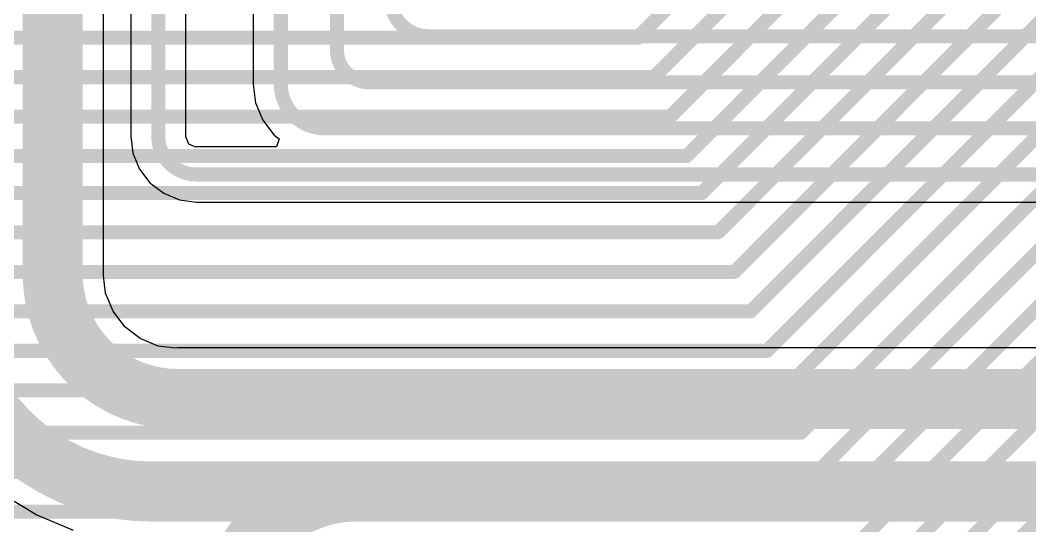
# Model space of a CAD drawing. Header units: inches. Extents: x -14 to 270, y -5 to 115.
# Drawn here: x 40.74 to 53.55, y 10.28 to 16.69 of the extents above; entities that cross this region are included whole.
import ezdxf

# ---------------------------------------------------------------- set-up
doc = ezdxf.new("R2010")
doc.units = ezdxf.units.IN
doc.layers.add('Bottom Layer', color=5, linetype='Continuous')
doc.layers.add('Top Layer', color=1, linetype='Continuous')

msp = doc.modelspace()

# ---------------------------------------------------------------- linework, layer by layer
at = {"layer": 'Bottom Layer'}
for p, q in [((43.694, 28.878), (43.694, 15.877)), ((42.139, 27.255), (42.139, 15.218)), ((42.838, 15.218), (42.838, 27.249)), ((41.795, 13.47), (41.795, 17.78)), ((43.694, 15.877), (43.693, 15.877)), ((43.693, 15.877), (43.724, 15.641)), ((43.724, 15.641), (43.815, 15.421)), ((43.815, 15.421), (43.96, 15.232)), ((42.139, 15.218), (42.138, 15.218)), ((42.138, 15.218), (42.167, 15.002)), ((42.836, 15.211), (42.838, 15.218)), ((42.875, 15.118), (42.836, 15.211)), ((43.96, 15.232), (44.024, 15.183)), ((44.024, 15.183), (43.989, 15.082)), ((42.167, 15.002), (42.25, 14.8)), ((42.967, 15.08), (42.875, 15.118)), ((42.975, 15.082), (42.967, 15.08)), ((43.989, 15.082), (42.975, 15.082)), ((42.25, 14.8), (42.383, 14.627)), ((42.383, 14.627), (42.557, 14.494)), ((42.557, 14.494), (42.758, 14.41)), ((42.758, 14.41), (42.975, 14.382)), ((42.975, 14.382), (42.975, 14.382)), ((42.975, 14.382), (64.158, 14.382)), ((41.791, 13.446), (41.795, 13.47)), ((41.82, 13.226), (41.791, 13.446)), ((41.914, 12.998), (41.82, 13.226)), ((42.064, 12.802), (41.914, 12.998)), ((42.26, 12.652), (42.064, 12.802)), ((42.488, 12.558), (42.26, 12.652)), ((42.708, 12.529), (42.488, 12.558)), ((42.732, 12.533), (42.708, 12.529)), ((85.69, 12.533), (42.732, 12.533)), ((40.521, 10.677), (40.948, 10.416)), ((40.948, 10.416), (41.409, 10.225))]:
    msp.add_line(p, q, dxfattribs=at)
for points in [[(44.755, 16.316, 0.178, 0.178, 0), (44.755, 32.053, 0.178, 0.178, 0)], [(44.044, 15.877, 0.178, 0.178, 0), (44.044, 29.439, 0.178, 0.178, 0)], [(42.488, 15.218, 0.178, 0.178, 0), (42.488, 27.686, 0.178, 0.178, 0)], [(41.148, 13.47, 0.762, 0.762, 0), (41.148, 17.78, 0.762, 0.762, 0)], [(45.917, 16.485, 0.178, 0.178, -0.414214), (45.438, 16.964, 0.178, 0.178, 0)], [(45.917, 16.485, 0.178, 0.178, 0), (65.126, 16.485, 0.178, 0.178, 0)], [(45.17, 15.9, 0.178, 0.178, -0.414214), (44.755, 16.316, 0.178, 0.178, 0)], [(44.604, 15.316, 0.178, 0.178, -0.414214), (44.044, 15.877, 0.178, 0.178, 0)], [(45.17, 15.9, 0.178, 0.178, 0), (64.592, 15.9, 0.178, 0.178, 0)], [(44.604, 15.316, 0.178, 0.178, 0), (65.126, 15.316, 0.178, 0.178, 0)], [(42.975, 14.732, 0.178, 0.178, -0.414214), (42.488, 15.218, 0.178, 0.178, 0)], [(42.975, 14.732, 0.178, 0.178, 0), (64.592, 14.732, 0.178, 0.178, 0)], [(42.732, 11.886, 0.762, 0.762, -0.414214), (41.148, 13.47, 0.762, 0.762, 0)], [(41.847, 10.773, 0.762, 0.762, -0.352066), (39.853, 13.254, 0.762, 0.762, 0)], [(42.732, 11.886, 0.762, 0.762, 0), (85.69, 11.886, 0.762, 0.762, 0)], [(42.393, 10.714, 0.762, 0.762, -0.054238), (41.847, 10.773, 0.762, 0.762, 0)], [(42.393, 10.714, 0.762, 0.762, 0), (44.999, 10.714, 0.762, 0.762, 0)], [(43.368, 9.083, 0.762, 0.762, -0.414214), (44.999, 10.714, 0.762, 0.762, 0)], [(44.999, 10.714, 0.762, 0.762, 0), (84.888, 10.714, 0.762, 0.762, 0)]]:
    msp.add_lwpolyline(points, format="xyseb", dxfattribs=at)
for points in [[(45.873, 16.485, 0.0889, 0.0889, 1), (45.962, 16.485, 0.0889, 0.0889, 1)], [(45.873, 16.485, 0.0889, 0.0889, 1), (45.962, 16.485, 0.0889, 0.0889, 1)], [(44.71, 16.316, 0.0889, 0.0889, 1), (44.799, 16.316, 0.0889, 0.0889, 1)], [(44.71, 16.316, 0.0889, 0.0889, 1), (44.799, 16.316, 0.0889, 0.0889, 1)], [(43.999, 15.877, 0.0889, 0.0889, 1), (44.088, 15.877, 0.0889, 0.0889, 1)], [(43.999, 15.877, 0.0889, 0.0889, 1), (44.088, 15.877, 0.0889, 0.0889, 1)], [(45.126, 15.9, 0.0889, 0.0889, 1), (45.215, 15.9, 0.0889, 0.0889, 1)], [(45.126, 15.9, 0.0889, 0.0889, 1), (45.215, 15.9, 0.0889, 0.0889, 1)], [(44.56, 15.316, 0.0889, 0.0889, 1), (44.649, 15.316, 0.0889, 0.0889, 1)], [(44.56, 15.316, 0.0889, 0.0889, 1), (44.649, 15.316, 0.0889, 0.0889, 1)], [(42.444, 15.218, 0.0889, 0.0889, 1), (42.533, 15.218, 0.0889, 0.0889, 1)], [(42.444, 15.218, 0.0889, 0.0889, 1), (42.533, 15.218, 0.0889, 0.0889, 1)], [(42.93, 14.732, 0.0889, 0.0889, 1), (43.019, 14.732, 0.0889, 0.0889, 1)], [(42.93, 14.732, 0.0889, 0.0889, 1), (43.019, 14.732, 0.0889, 0.0889, 1)], [(40.958, 13.47, 0.381, 0.381, 1), (41.339, 13.47, 0.381, 0.381, 1)], [(40.958, 13.47, 0.381, 0.381, 1), (41.339, 13.47, 0.381, 0.381, 1)], [(42.542, 11.886, 0.381, 0.381, 1), (42.923, 11.886, 0.381, 0.381, 1)], [(42.542, 11.886, 0.381, 0.381, 1), (42.923, 11.886, 0.381, 0.381, 1)], [(41.657, 10.773, 0.381, 0.381, 1), (42.038, 10.773, 0.381, 0.381, 1)], [(41.657, 10.773, 0.381, 0.381, 1), (42.038, 10.773, 0.381, 0.381, 1)], [(42.203, 10.714, 0.381, 0.381, 1), (42.584, 10.714, 0.381, 0.381, 1)], [(42.203, 10.714, 0.381, 0.381, 1), (42.584, 10.714, 0.381, 0.381, 1)], [(44.808, 10.714, 0.381, 0.381, 1), (45.189, 10.714, 0.381, 0.381, 1)], [(44.808, 10.714, 0.381, 0.381, 1), (45.189, 10.714, 0.381, 0.381, 1)], [(44.808, 10.714, 0.381, 0.381, 1), (45.189, 10.714, 0.381, 0.381, 1)]]:
    msp.add_lwpolyline(points, format="xyseb", close=True, dxfattribs=at)
at = {"layer": 'Top Layer'}
for points in [[(48.571, 16.466, 0.178, 0.178, 0), (59.888, 27.783, 0.178, 0.178, 0)], [(48.779, 15.966, 0.178, 0.178, 0), (60.095, 27.283, 0.178, 0.178, 0)], [(48.986, 15.466, 0.178, 0.178, 0), (60.303, 26.783, 0.178, 0.178, 0)], [(49.193, 14.965, 0.178, 0.178, 0), (60.51, 26.282, 0.178, 0.178, 0)], [(49.387, 14.498, 0.178, 0.178, 0), (60.704, 25.815, 0.178, 0.178, 0)], [(49.594, 13.999, 0.178, 0.178, 0), (60.91, 25.315, 0.178, 0.178, 0)], [(49.801, 13.498, 0.178, 0.178, 0), (61.118, 24.815, 0.178, 0.178, 0)], [(50.008, 12.998, 0.178, 0.178, 0), (61.325, 24.315, 0.178, 0.178, 0)], [(50.215, 12.497, 0.178, 0.178, 0), (61.532, 23.814, 0.178, 0.178, 0)], [(50.423, 11.997, 0.178, 0.178, 0), (61.739, 23.314, 0.178, 0.178, 0)], [(50.645, 11.459, 0.178, 0.178, 0), (61.962, 22.776, 0.178, 0.178, 0)], [(50.853, 10.959, 0.178, 0.178, 0), (62.169, 22.276, 0.178, 0.178, 0)], [(51.06, 10.459, 0.178, 0.178, 0), (62.333, 21.732, 0.178, 0.178, 0)], [(51.267, 9.958, 0.178, 0.178, 0), (62.54, 21.232, 0.178, 0.178, 0)], [(51.474, 9.458, 0.178, 0.178, 0), (62.748, 20.731, 0.178, 0.178, 0)], [(51.669, 8.989, 0.178, 0.178, 0), (62.942, 20.262, 0.178, 0.178, 0)], [(51.856, 8.549, 0.178, 0.178, 0), (63.129, 19.822, 0.178, 0.178, 0)], [(11.536, 16.466, 0.178, 0.178, 0), (48.571, 16.466, 0.178, 0.178, 0)], [(12.037, 15.966, 0.178, 0.178, 0), (48.779, 15.966, 0.178, 0.178, 0)], [(12.537, 15.466, 0.178, 0.178, 0), (48.986, 15.466, 0.178, 0.178, 0)], [(13.037, 14.965, 0.178, 0.178, 0), (49.193, 14.965, 0.178, 0.178, 0)], [(14.424, 14.498, 0.178, 0.178, 0), (49.387, 14.498, 0.178, 0.178, 0)], [(14.946, 13.999, 0.178, 0.178, 0), (49.594, 13.999, 0.178, 0.178, 0)], [(15.537, 13.498, 0.178, 0.178, 0), (49.801, 13.498, 0.178, 0.178, 0)], [(16.037, 12.998, 0.178, 0.178, 0), (50.008, 12.998, 0.178, 0.178, 0)], [(16.537, 12.497, 0.178, 0.178, 0), (50.215, 12.497, 0.178, 0.178, 0)], [(17.038, 11.997, 0.178, 0.178, 0), (50.423, 11.997, 0.178, 0.178, 0)], [(19.02, 11.459, 0.178, 0.178, 0), (50.645, 11.459, 0.178, 0.178, 0)], [(19.586, 10.959, 0.178, 0.178, 0), (50.853, 10.959, 0.178, 0.178, 0)], [(20.054, 10.459, 0.178, 0.178, 0), (51.06, 10.459, 0.178, 0.178, 0)]]:
    msp.add_lwpolyline(points, format="xyseb", dxfattribs=at)
for points in [[(48.527, 16.466, 0.0889, 0.0889, 1), (48.616, 16.466, 0.0889, 0.0889, 1)], [(48.527, 16.466, 0.0889, 0.0889, 1), (48.616, 16.466, 0.0889, 0.0889, 1)], [(48.734, 15.966, 0.0889, 0.0889, 1), (48.823, 15.966, 0.0889, 0.0889, 1)], [(48.734, 15.966, 0.0889, 0.0889, 1), (48.823, 15.966, 0.0889, 0.0889, 1)], [(48.941, 15.466, 0.0889, 0.0889, 1), (49.03, 15.466, 0.0889, 0.0889, 1)], [(48.941, 15.466, 0.0889, 0.0889, 1), (49.03, 15.466, 0.0889, 0.0889, 1)], [(49.149, 14.965, 0.0889, 0.0889, 1), (49.238, 14.965, 0.0889, 0.0889, 1)], [(49.149, 14.965, 0.0889, 0.0889, 1), (49.238, 14.965, 0.0889, 0.0889, 1)], [(49.342, 14.498, 0.0889, 0.0889, 1), (49.431, 14.498, 0.0889, 0.0889, 1)], [(49.342, 14.498, 0.0889, 0.0889, 1), (49.431, 14.498, 0.0889, 0.0889, 1)], [(49.549, 13.999, 0.0889, 0.0889, 1), (49.638, 13.999, 0.0889, 0.0889, 1)], [(49.549, 13.999, 0.0889, 0.0889, 1), (49.638, 13.999, 0.0889, 0.0889, 1)], [(49.756, 13.498, 0.0889, 0.0889, 1), (49.845, 13.498, 0.0889, 0.0889, 1)], [(49.756, 13.498, 0.0889, 0.0889, 1), (49.845, 13.498, 0.0889, 0.0889, 1)], [(49.964, 12.998, 0.0889, 0.0889, 1), (50.053, 12.998, 0.0889, 0.0889, 1)], [(49.964, 12.998, 0.0889, 0.0889, 1), (50.053, 12.998, 0.0889, 0.0889, 1)], [(50.171, 12.497, 0.0889, 0.0889, 1), (50.26, 12.497, 0.0889, 0.0889, 1)], [(50.171, 12.497, 0.0889, 0.0889, 1), (50.26, 12.497, 0.0889, 0.0889, 1)], [(50.378, 11.997, 0.0889, 0.0889, 1), (50.467, 11.997, 0.0889, 0.0889, 1)], [(50.378, 11.997, 0.0889, 0.0889, 1), (50.467, 11.997, 0.0889, 0.0889, 1)], [(50.601, 11.459, 0.0889, 0.0889, 1), (50.69, 11.459, 0.0889, 0.0889, 1)], [(50.601, 11.459, 0.0889, 0.0889, 1), (50.69, 11.459, 0.0889, 0.0889, 1)], [(50.808, 10.959, 0.0889, 0.0889, 1), (50.897, 10.959, 0.0889, 0.0889, 1)], [(50.808, 10.959, 0.0889, 0.0889, 1), (50.897, 10.959, 0.0889, 0.0889, 1)], [(51.015, 10.459, 0.0889, 0.0889, 1), (51.104, 10.459, 0.0889, 0.0889, 1)], [(51.015, 10.459, 0.0889, 0.0889, 1), (51.104, 10.459, 0.0889, 0.0889, 1)]]:
    msp.add_lwpolyline(points, format="xyseb", close=True, dxfattribs=at)

doc.saveas('drawing.dxf')
